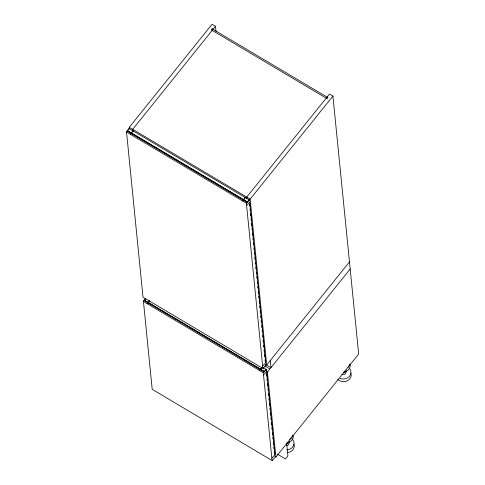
<?xml version="1.0" encoding="UTF-8"?>
<svg xmlns="http://www.w3.org/2000/svg" width="485" height="485" viewBox="0 0 485 485"><rect width="100%" height="100%" fill="white"/><g stroke="black" fill="none" stroke-linecap="round" stroke-linejoin="round"><path stroke-width="0.73" d="M271.83 458.198L274.886 454.748L266.586 371.601L263.531 375.05M249.417 199.687L246.544 203.227M242.548 200.851L245.386 197.298M126.355 131.817L129.222 128.246M129.44 128.804L129.289 127.294L212.06 24.25L215.485 26.287L216.013 31.561M126.524 132.011L127.458 130.847L247.314 202.069L246.386 203.233L262.87 368.418L143.014 297.196L126.524 132.011L246.386 203.233M215.485 26.287L132.714 129.331L132.866 130.841M133.181 130.629L130.35 134.284L131.283 133.126M131.429 132.945L133.078 130.889M145.603 298.299L143.269 301.3M143.445 301.494L144.372 300.336L264.234 371.558L263.3 372.716L272.067 460.532L152.205 389.309L143.445 301.494L263.3 372.716M145.755 298.614L144.518 300.154L264.38 371.377L266.029 369.327L263.476 367.812M149.629 300.694L147.27 303.774L148.204 302.61M148.343 302.434L149.58 300.894M243.488 199.796L242.548 200.857M243.634 199.62L245.283 197.565M249.108 199.838L247.459 201.893L127.603 130.671L129.252 128.616L249.108 199.838L249.223 201.008M265.562 364.241L266.708 364.92L250.157 199.117L332.922 96.072L329.503 94.035L246.732 197.08L246.883 198.589M249.66 202.148L246.616 205.567M261.833 367.369L259.475 370.443L260.409 369.285M260.548 369.103L261.797 367.551M266.708 364.92L349.473 261.87M263.488 372.704L266.332 369.182M350.188 268.993L267.417 372.043L266.277 371.364M274.759 456.355L275.898 457.028L358.67 353.983L332.922 96.072M263.052 368.624L265.932 365.072M129.289 127.294L250.157 199.117M127.24 131.12L247.101 202.342M265.616 364.538L270.163 367.242M264.955 366.048L269.508 368.752M262.64 366.084L265.689 362.641L249.648 202.087M266.053 370.655L267.356 371.425L275.898 457.028M144.16 300.603L264.016 371.825M277.644 454.318L285.447 458.955L287.884 455.918L286.659 443.636M272.237 460.726L275.122 457.185M270.29 360.452L271 367.575M249.569 204.434L249.72 205.943M250.017 208.956L250.169 210.46M250.472 213.479L250.696 215.74M251 218.753L251.145 220.257M251.448 223.276L251.673 225.537M251.976 228.55L252.127 230.054M252.424 233.073L252.655 235.334M252.952 238.347L253.103 239.851M253.406 242.87L253.552 244.373M253.928 248.144L254.079 249.648M254.382 252.667L254.534 254.17M254.831 257.189L255.061 259.445M255.359 262.464L255.51 263.967M255.813 266.986L256.038 269.242M256.341 272.261L256.486 273.764M256.789 276.783L256.941 278.287M257.317 282.058L257.468 283.561M257.765 286.58L257.917 288.084M258.293 291.855L258.444 293.358M258.748 296.377L258.893 297.881M259.196 300.894L259.42 303.155M259.724 306.174L259.875 307.678M260.172 310.691L260.403 312.952M260.7 315.971L260.851 317.475M261.154 320.488L261.3 321.998M261.676 325.768L261.827 327.272M262.13 330.285L262.282 331.795M262.658 335.565L262.809 337.069M263.106 340.082L263.331 342.343M263.634 345.362L263.785 346.866M264.082 349.879L264.313 352.14M264.537 354.402L264.762 356.663M265.065 359.676L265.289 361.937M266.029 369.327L266.198 371.074M266.483 373.905L266.708 376.154M267.005 379.149L267.156 380.646M267.453 383.641L267.678 385.89M267.981 388.885L268.126 390.383M268.429 393.383L268.654 395.627M268.951 398.628L269.102 400.125M269.399 403.12L269.624 405.369M269.921 408.364L270.072 409.861M270.369 412.856L270.594 415.105M270.897 418.1L271.042 419.598M271.345 422.593L271.57 424.842M271.867 427.837L272.018 429.334M272.315 432.335L272.54 434.578M272.837 437.579L272.988 439.077M273.285 442.071L273.51 444.321M273.813 447.315L273.958 448.813M274.261 451.808L274.486 454.057M345.575 371.364A2.431 2.104 -5.7 0 1 345.059 374.117A2.431 2.104 -5.7 0 1 341.864 374.111M349.849 368.939A7.469 6.475 -5.7 0 1 348.976 376.815A7.469 6.475 -5.7 0 1 340.027 378.342M350.128 364.089A7.469 6.475 -5.7 0 1 343.762 372.013M350.922 373.147A7.451 6.457 -5.7 0 1 344.071 381.695L342.131 381.556A7.469 6.475 -5.7 0 1 337.821 379.252M349.83 364.211A7.469 6.475 -5.7 0 1 348.024 367.206M346.496 370.776A3.734 3.237 -5.7 0 1 343.344 372.571M292.115 438.955A7.469 6.475 -5.7 0 1 293.443 445.782A7.469 6.475 -5.7 0 1 286.853 449.898M288.89 442.757A2.431 2.104 -5.7 0 1 286.665 445.533M293.977 444.048A7.451 6.457 -5.7 0 1 287.126 452.596M293.334 436.106A7.469 6.475 -5.7 0 1 286.811 442.914M292.879 435.112A7.469 6.475 -5.7 0 1 289.581 439.216M289.545 441.677A3.734 3.237 -5.7 0 1 286.392 443.472M212.139 28.785L211.278 29.852L327.108 98.679L327.969 97.612L212.139 28.785"/></g></svg>
